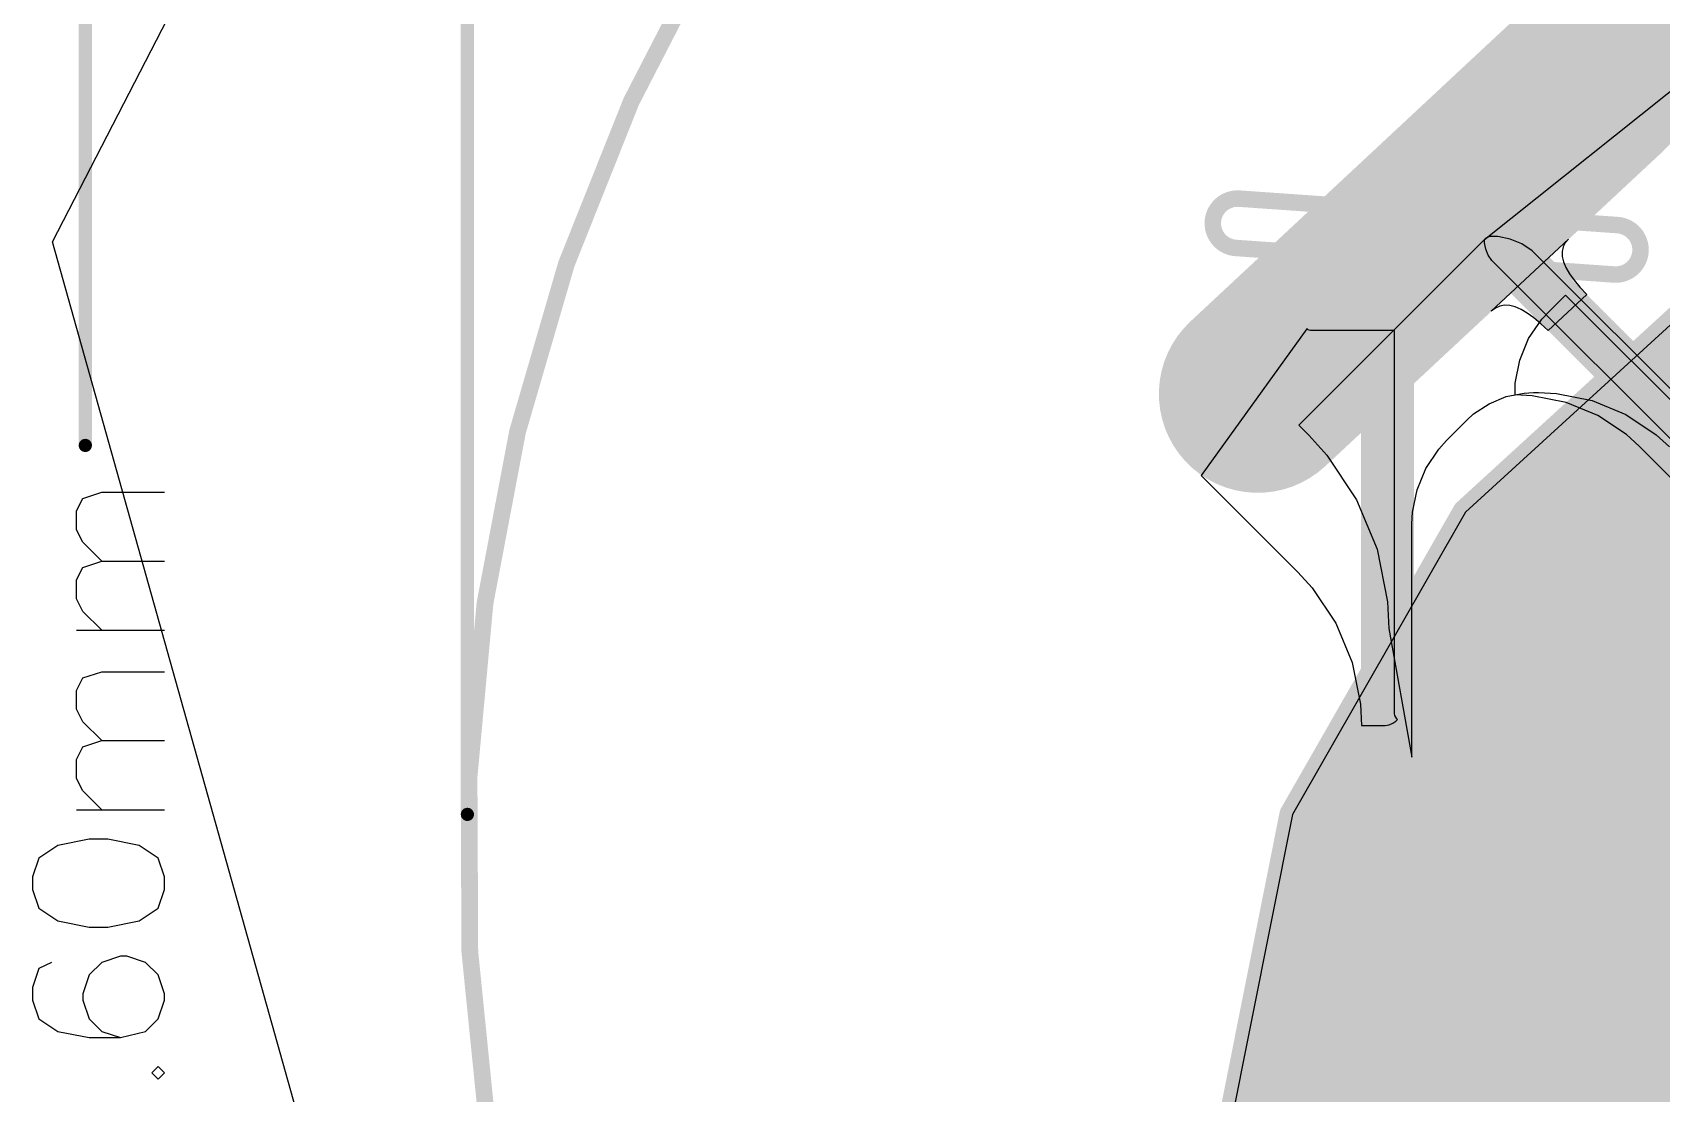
# Model space of a CAD drawing. Header units: millimetres. Extents: x 69.6 to 104.4, y 72.6 to 106.2.
# Drawn here: x 69.62 to 81.97, y 87.69 to 95.74 of the extents above; entities that cross this region are included whole.
import ezdxf

# ---------------------------------------------------------------- set-up
doc = ezdxf.new("R2010")
doc.units = ezdxf.units.MM
for name, color, linetype in [('BottomLayer', 5, 'Continuous'), ('KeepOutLayer', 6, 'Continuous'), ('MultiLayer', 9, 'Continuous'), ('PadHoleLayer', 156, 'Continuous'), ('TopLayer', 1, 'Continuous'), ('TopOverlay', 2, 'Continuous'), ('ViaHoleLayer', 16, 'Continuous')]:
    doc.layers.add(name, color=color, linetype=linetype)

# ---------------------------------------------------------------- blocks, each defined once
blk = doc.blocks.new('CR2032_B_31')
at = {"layer": 'BottomLayer'}
for points, const_width in [([(-4.25, 0, 1), (4.25, 0, 1)], 8.5), ([(9.798, 1.75, 1), (10.548, 1.75, 1)], 0.75), ([(9.798, -1.75, 1), (10.548, -1.75, 1)], 0.75)]:
    blk.add_lwpolyline(points, format="xyb", close=True, dxfattribs=dict(at, const_width=const_width))
at = {"layer": 'BottomLayer', "const_width": 1.5}
blk.add_lwpolyline([(10.173, 1.75), (10.173, -1.75)], dxfattribs=at)
at = {"layer": 'MultiLayer', "const_width": 1.5}
blk.add_lwpolyline([(10.173, 1.75), (10.173, -1.75)], dxfattribs=at)
at = {"layer": 'MultiLayer', "const_width": 0.75}
for points in [[(9.798, 1.75, 1), (10.548, 1.75, 1)], [(9.798, -1.75, 1), (10.548, -1.75, 1)]]:
    blk.add_lwpolyline(points, format="xyb", close=True, dxfattribs=at)
at = {"layer": 'PadHoleLayer', "const_width": 0.125}
blk.add_lwpolyline([(11.352, 0.843), (9.249, -1.118, -1), (8.993, -0.843), (11.096, 1.117, -1)], format="xyb", close=True, dxfattribs=at)
at = {"layer": 'TopLayer', "const_width": 1.5}
blk.add_lwpolyline([(10.173, 1.75), (10.173, -1.75)], dxfattribs=at)
at = {"layer": 'TopLayer', "const_width": 0.75}
for points in [[(9.798, 1.75, 1), (10.548, 1.75, 1)], [(9.798, -1.75, 1), (10.548, -1.75, 1)]]:
    blk.add_lwpolyline(points, format="xyb", close=True, dxfattribs=at)

msp = doc.modelspace()

# ---------------------------------------------------------------- linework, layer by layer
at = {"layer": 'BottomLayer'}
for p, q in [((69.776, 94.15), (74.108, 102.565)), ((72.415, 84.748), (69.776, 94.15)), ((82.217, 93.679), (80.49, 92.099)), ((80.49, 92.099), (79.178, 89.806)), ((79.178, 89.806), (78.665, 87.232))]:
    msp.add_line(p, q, dxfattribs=at)
at = {"layer": 'BottomLayer', "const_width": 0.2}
for points in [[(78.669, 87.155), (86.709, 95.194)], [(78.686, 86.888), (86.979, 95.182)], [(78.702, 86.621), (87.25, 95.169)], [(78.715, 87.483), (86.437, 95.205)], [(78.718, 86.355), (87.52, 95.157)], [(78.734, 86.088), (87.79, 95.144)], [(78.75, 85.821), (88.061, 95.132)], [(78.785, 87.836), (86.085, 95.136)], [(75.425, 82.213), (88.331, 95.119)], [(78.047, 84.552), (88.588, 95.094)], [(78.338, 84.561), (88.811, 95.033)], [(78.855, 88.189), (85.734, 95.068)], [(78.535, 84.475), (89.033, 94.973)], [(78.679, 84.336), (89.256, 94.912)], [(78.926, 88.542), (85.383, 94.999)], [(78.996, 88.896), (85.031, 94.931)], [(79.067, 89.249), (84.68, 94.862)], [(79.137, 89.602), (84.304, 94.769)], [(79.338, 90.086), (83.712, 94.46)], [(79.716, 90.747), (83.12, 94.151)], [(80.095, 91.409), (82.527, 93.841)], [(80.49, 92.099), (82.217, 93.679)], [(81.938, 93.424), (94.313, 81.049)], [(81.791, 93.289), (94.166, 80.913)], [(81.643, 93.154), (94.02, 80.776)], [(81.495, 93.018), (93.874, 80.64)], [(81.347, 92.883), (93.727, 80.503)], [(81.2, 92.748), (93.581, 80.367)], [(81.052, 92.613), (93.435, 80.231)], [(80.904, 92.478), (93.288, 80.094)], [(80.757, 92.343), (93.142, 79.958)], [(80.474, 92.07), (80.632, 92.229)], [(80.609, 92.207), (92.995, 79.821)], [(79.178, 89.806), (80.49, 92.099)], [(80.47, 92.064), (92.849, 79.685)], [(80.367, 91.884), (92.703, 79.548)], [(80.264, 91.704), (92.556, 79.412)], [(80.161, 91.524), (92.41, 79.275)], [(80.058, 91.344), (92.264, 79.139)], [(79.955, 91.164), (92.117, 79.002)], [(79.852, 90.984), (91.973, 78.863)], [(79.749, 90.805), (91.851, 78.702)], [(79.646, 90.625), (91.757, 78.513)], [(79.543, 90.445), (91.666, 78.322)], [(79.44, 90.265), (91.356, 78.349)], [(79.337, 90.085), (91.15, 78.272)], [(79.234, 89.905), (90.994, 78.146)], [(78.665, 87.232), (79.178, 89.806)], [(79.157, 89.7), (90.845, 78.011)], [(79.11, 89.464), (90.697, 77.877)], [(79.063, 89.228), (90.549, 77.742)], [(79.016, 88.993), (90.401, 77.608)], [(78.969, 88.757), (90.201, 77.524)], [(78.922, 88.521), (89.986, 77.457)], [(78.875, 88.285), (89.77, 77.39)], [(78.828, 88.049), (89.554, 77.322)], [(78.781, 87.813), (89.314, 77.28)]]:
    msp.add_lwpolyline(points, dxfattribs=at)
at = {"layer": 'BottomLayer'}
for points, const_width in [([(81.888, 93.424, 1), (81.988, 93.424, 1)], 0.1), ([(81.741, 93.289, 1), (81.841, 93.289, 1)], 0.1), ([(81.593, 93.154, 1), (81.693, 93.154, 1)], 0.1), ([(81.445, 93.018, 1), (81.545, 93.018, 1)], 0.1), ([(81.297, 92.883, 1), (81.397, 92.883, 1)], 0.1), ([(81.15, 92.748, 1), (81.25, 92.748, 1)], 0.1), ([(81.002, 92.613, 1), (81.102, 92.613, 1)], 0.1), ([(80.854, 92.478, 1), (80.954, 92.478, 1)], 0.1), ([(80.707, 92.343, 1), (80.807, 92.343, 1)], 0.1), ([(80.559, 92.207, 1), (80.659, 92.207, 1)], 0.1), ([(80.582, 92.229, 1), (80.682, 92.229, 1)], 0.1), ([(80.42, 92.064, 1), (80.52, 92.064, 1)], 0.1), ([(80.424, 92.07, 1), (80.524, 92.07, 1)], 0.1), ([(80.44, 92.099, 1), (80.54, 92.099, 1)], 0.1), ([(80.44, 92.099, 1), (80.54, 92.099, 1)], 0.1), ([(81.162, 91.975, 1), (81.387, 91.975, 1)], 0.225), ([(80.317, 91.884, 1), (80.417, 91.884, 1)], 0.1), ([(80.214, 91.704, 1), (80.314, 91.704, 1)], 0.1), ([(80.111, 91.524, 1), (80.211, 91.524, 1)], 0.1), ([(80.008, 91.344, 1), (80.108, 91.344, 1)], 0.1), ([(80.045, 91.409, 1), (80.145, 91.409, 1)], 0.1), ([(79.905, 91.164, 1), (80.005, 91.164, 1)], 0.1), ([(79.802, 90.984, 1), (79.902, 90.984, 1)], 0.1), ([(79.699, 90.805, 1), (79.799, 90.805, 1)], 0.1), ([(79.666, 90.747, 1), (79.766, 90.747, 1)], 0.1), ([(79.596, 90.625, 1), (79.696, 90.625, 1)], 0.1), ([(80.57, 90.476, 1), (80.795, 90.476, 1)], 0.225), ([(79.493, 90.445, 1), (79.593, 90.445, 1)], 0.1), ([(79.39, 90.265, 1), (79.49, 90.265, 1)], 0.1), ([(79.287, 90.085, 1), (79.387, 90.085, 1)], 0.1), ([(79.288, 90.086, 1), (79.388, 90.086, 1)], 0.1), ([(79.184, 89.905, 1), (79.284, 89.905, 1)], 0.1), ([(79.107, 89.7, 1), (79.207, 89.7, 1)], 0.1), ([(79.128, 89.806, 1), (79.228, 89.806, 1)], 0.1), ([(79.128, 89.806, 1), (79.228, 89.806, 1)], 0.1), ([(79.087, 89.602, 1), (79.187, 89.602, 1)], 0.1), ([(79.06, 89.464, 1), (79.16, 89.464, 1)], 0.1), ([(81.574, 89.357, 1), (81.799, 89.357, 1)], 0.225), ([(79.013, 89.228, 1), (79.113, 89.228, 1)], 0.1), ([(79.017, 89.249, 1), (79.117, 89.249, 1)], 0.1), ([(78.966, 88.993, 1), (79.066, 88.993, 1)], 0.1), ([(78.946, 88.896, 1), (79.046, 88.896, 1)], 0.1), ([(78.919, 88.757, 1), (79.019, 88.757, 1)], 0.1), ([(78.872, 88.521, 1), (78.972, 88.521, 1)], 0.1), ([(78.876, 88.542, 1), (78.976, 88.542, 1)], 0.1), ([(78.825, 88.285, 1), (78.925, 88.285, 1)], 0.1), ([(80.559, 88.143, 1), (80.784, 88.143, 1)], 0.225), ([(78.805, 88.189, 1), (78.905, 88.189, 1)], 0.1), ([(78.778, 88.049, 1), (78.878, 88.049, 1)], 0.1), ([(78.731, 87.813, 1), (78.831, 87.813, 1)], 0.1), ([(78.735, 87.836, 1), (78.835, 87.836, 1)], 0.1)]:
    msp.add_lwpolyline(points, format="xyb", close=True, dxfattribs=dict(at, const_width=const_width))
at = {"layer": 'KeepOutLayer', "const_width": 0.127}
msp.add_lwpolyline([(76.385, 80.346, -0.404026), (77.221, 99.5)], format="xyb", dxfattribs=at)
at = {"layer": 'MultiLayer', "const_width": 0.225}
for points in [[(81.162, 91.975, 1), (81.387, 91.975, 1)], [(80.57, 90.476, 1), (80.795, 90.476, 1)], [(81.574, 89.357, 1), (81.799, 89.357, 1)], [(80.559, 88.143, 1), (80.784, 88.143, 1)]]:
    msp.add_lwpolyline(points, format="xyb", close=True, dxfattribs=at)
at = {"layer": 'TopLayer'}
for p, q in [((69.776, 94.15), (74.108, 102.565)), ((80.633, 94.168), (82.217, 95.431)), ((72.415, 84.748), (69.776, 94.15)), ((80.633, 94.168), (79.225, 92.759)), ((80.639, 94.173), (80.633, 94.168)), ((80.633, 94.168), (80.633, 94.168)), ((80.633, 94.143), (80.633, 94.168)), ((80.633, 94.168), (80.633, 94.168)), ((80.643, 94.095), (80.633, 94.143)), ((80.651, 94.181), (80.639, 94.173)), ((80.665, 94.187), (80.651, 94.181)), ((80.679, 94.19), (80.665, 94.187)), ((80.686, 94.19), (80.679, 94.19)), ((80.685, 93.625), (81.271, 94.171)), ((80.734, 94.19), (80.686, 94.19)), ((80.828, 94.171), (80.734, 94.19)), ((80.917, 94.134), (80.828, 94.171)), ((80.996, 94.081), (80.917, 94.134)), ((81.246, 94.142), (81.229, 94.111)), ((81.271, 94.171), (81.246, 94.142)), ((80.662, 94.049), (80.643, 94.095)), ((80.689, 94.008), (80.662, 94.049)), ((80.707, 93.991), (80.689, 94.008)), ((82.327, 92.37), (80.707, 93.991)), ((81.03, 94.047), (80.996, 94.081)), ((82.207, 92.871), (81.03, 94.047)), ((81.229, 94.111), (81.222, 94.076)), ((81.222, 94.076), (81.223, 94.038)), ((81.223, 94.038), (81.232, 93.997)), ((81.232, 93.997), (81.25, 93.954)), ((81.25, 93.954), (81.277, 93.907)), ((81.277, 93.907), (81.313, 93.858)), ((81.409, 93.75), (81.117, 93.477)), ((81.129, 93.626), (81.248, 93.745)), ((81.248, 93.745), (83.472, 91.521)), ((81.313, 93.858), (81.357, 93.805)), ((81.357, 93.805), (81.409, 93.75)), ((82.217, 93.679), (80.49, 92.099)), ((80.716, 93.648), (80.685, 93.625)), ((80.749, 93.663), (80.716, 93.648)), ((80.786, 93.669), (80.749, 93.663)), ((80.825, 93.667), (80.786, 93.669)), ((80.866, 93.656), (80.825, 93.667)), ((80.911, 93.637), (80.866, 93.656)), ((80.958, 93.61), (80.911, 93.637)), ((81.067, 93.563), (81.129, 93.626)), ((81.129, 93.626), (81.129, 93.626)), ((81.008, 93.574), (80.958, 93.61)), ((80.968, 93.416), (81.067, 93.563)), ((81.061, 93.529), (81.008, 93.574)), ((81.117, 93.477), (81.061, 93.529)), ((79.287, 93.491), (78.486, 92.378)), ((79.29, 93.488), (79.287, 93.491)), ((79.287, 93.491), (79.287, 93.491)), ((79.297, 93.483), (79.29, 93.488)), ((79.305, 93.48), (79.297, 93.483)), ((79.314, 93.478), (79.305, 93.48)), ((79.318, 93.478), (79.314, 93.478)), ((79.951, 93.478), (79.318, 93.478)), ((79.951, 90.58), (79.951, 93.478)), ((80.9, 93.252), (80.968, 93.416)), ((80.866, 93.078), (80.9, 93.252)), ((80.797, 92.976), (80.934, 93.003)), ((80.866, 92.99), (80.866, 93.078)), ((80.934, 93.003), (81.004, 93.007)), ((81.004, 93.007), (81.004, 93.007)), ((81.004, 93.007), (81.042, 93.007)), ((81.042, 93.007), (81.18, 93)), ((80.551, 92.845), (80.668, 92.922)), ((80.668, 92.922), (80.797, 92.976)), ((80.996, 92.983), (80.866, 92.99)), ((81.252, 92.932), (80.996, 92.983)), ((81.18, 93), (81.45, 92.946)), ((81.493, 92.833), (81.252, 92.932)), ((81.45, 92.946), (81.705, 92.841)), ((79.225, 92.759), (79.302, 92.683)), ((80.345, 92.643), (80.499, 92.798)), ((80.499, 92.798), (80.551, 92.845)), ((81.709, 92.688), (81.493, 92.833)), ((81.705, 92.841), (81.935, 92.687)), ((79.302, 92.683), (79.438, 92.532)), ((80.286, 92.578), (80.345, 92.643)), ((80.345, 92.643), (80.345, 92.643)), ((81.806, 92.6), (81.709, 92.688)), ((81.935, 92.687), (82.037, 92.595)), ((79.438, 92.532), (79.664, 92.194)), ((80.189, 92.432), (80.286, 92.578)), ((82.709, 91.697), (81.806, 92.6)), ((80.122, 92.27), (80.189, 92.432)), ((78.486, 92.378), (79.218, 91.646)), ((80.087, 92.099), (80.122, 92.27)), ((79.664, 92.194), (79.819, 91.819)), ((80.49, 92.099), (79.178, 89.806)), ((80.083, 92.011), (80.087, 92.099)), ((80.083, 90.243), (80.083, 92.011)), ((79.819, 91.819), (79.899, 91.421)), ((79.218, 91.646), (79.326, 91.527)), ((79.326, 91.527), (79.506, 91.258)), ((79.899, 91.421), (79.909, 91.218)), ((79.506, 91.258), (79.629, 90.96)), ((79.909, 91.218), (80.083, 90.243)), ((79.909, 91.218), (79.909, 91.218)), ((79.629, 90.96), (79.692, 90.644)), ((79.692, 90.644), (79.7, 90.483)), ((79.951, 90.572), (79.951, 90.58)), ((79.951, 90.58), (79.951, 90.58)), ((79.954, 90.558), (79.951, 90.572)), ((79.96, 90.544), (79.954, 90.558)), ((79.968, 90.532), (79.96, 90.544)), ((79.973, 90.527), (79.968, 90.532)), ((79.7, 90.483), (79.7, 90.483)), ((79.7, 90.483), (79.866, 90.483)), ((79.866, 90.483), (79.881, 90.483)), ((79.881, 90.483), (79.91, 90.488)), ((79.91, 90.488), (79.938, 90.5)), ((79.938, 90.5), (79.962, 90.516)), ((79.962, 90.516), (79.973, 90.527)), ((79.178, 89.806), (78.665, 87.232))]:
    msp.add_line(p, q, dxfattribs=at)
for points, const_width in [([(80.518, 94.482), (80.518, 94.551)], 0.5), ([(80.195, 94.19), (80.686, 94.19)], 0.4), ([(80.686, 94.19), (83.554, 91.322)], 0.4), ([(79.898, 85.766), (79.898, 93.73)], 0.4), ([(80.452, 91.766), (81.235, 92.549)], 0.2), ([(80.49, 92.099), (81.044, 92.606)], 0.2), ([(81.044, 92.606), (81.146, 92.585)], 0.2), ([(81.063, 92.602), (82.546, 91.119)], 0.2), ([(81.146, 92.585), (81.322, 92.513)], 0.2), ([(80.452, 91.483), (81.418, 92.448)], 0.2), ([(80.904, 92.478), (84.355, 89.027)], 0.2), ([(81.322, 92.513), (81.487, 92.402)], 0.2), ([(80.452, 91.2), (81.574, 92.322)], 0.2), ([(80.757, 92.343), (84.072, 89.027)], 0.2), ([(81.487, 92.402), (81.557, 92.339)], 0.2), ([(81.557, 92.339), (82.448, 91.448)], 0.2), ([(80.452, 90.917), (81.715, 92.18)], 0.2), ([(80.474, 92.07), (80.632, 92.229)], 0.2), ([(80.609, 92.207), (83.79, 89.027)], 0.2), ([(80.452, 90.635), (81.857, 92.039)], 0.2), ([(80.47, 92.064), (83.507, 89.027)], 0.2), ([(80.452, 86), (80.452, 92.033)], 0.2), ([(80.452, 90.352), (81.998, 91.898)], 0.2), ([(80.452, 91.799), (83.224, 89.027)], 0.2), ([(80.452, 90.069), (82.14, 91.756)], 0.2), ([(80.452, 89.786), (82.281, 91.615)], 0.2), ([(80.452, 91.516), (82.941, 89.027)], 0.2), ([(80.452, 89.503), (82.422, 91.473)], 0.2), ([(80.452, 89.22), (82.524, 91.293)], 0.2), ([(80.452, 91.233), (82.658, 89.027)], 0.2), ([(80.452, 88.938), (82.564, 91.049)], 0.2), ([(80.452, 90.95), (82.43, 88.973)], 0.2), ([(80.452, 88.655), (82.649, 90.851)], 0.2), ([(80.452, 88.372), (82.767, 90.686)], 0.2), ([(80.452, 90.667), (82.275, 88.845)], 0.2), ([(80.452, 88.089), (82.915, 90.552)], 0.2), ([(80.452, 87.806), (83.095, 90.449)], 0.2), ([(80.452, 90.384), (82.133, 88.703)], 0.2), ([(80.452, 87.523), (83.312, 90.383)], 0.2), ([(80.452, 87.24), (83.58, 90.368)], 0.2), ([(80.452, 90.101), (81.992, 88.562)], 0.2), ([(80.452, 89.819), (81.865, 88.406)], 0.2), ([(80.452, 89.536), (81.812, 88.176)], 0.2), ([(80.452, 89.253), (81.812, 87.893)], 0.2), ([(80.452, 88.97), (81.812, 87.61)], 0.2), ([(81.946, 88.516), (82.323, 88.893)], 0.2), ([(80.452, 88.687), (81.796, 87.344)], 0.2), ([(80.452, 88.404), (81.655, 87.202)], 0.2), ([(80.452, 86.958), (81.837, 88.342)], 0.2), ([(80.452, 88.122), (81.513, 87.061)], 0.2), ([(81.812, 87.359), (81.812, 88.194)], 0.2), ([(80.452, 86.675), (81.812, 88.035)], 0.2), ([(80.452, 87.839), (81.372, 86.919)], 0.2), ([(80.452, 86.392), (81.812, 87.752)], 0.2)]:
    msp.add_lwpolyline(points, dxfattribs=dict(at, const_width=const_width))
for points, const_width in [([(80.393, 94.551, 1), (80.643, 94.551, 1)], 0.25), ([(80.393, 94.482, 1), (80.643, 94.482, 1)], 0.25), ([(80.095, 94.19, 1), (80.295, 94.19, 1)], 0.2), ([(80.586, 94.19, 1), (80.786, 94.19, 1)], 0.2), ([(80.586, 94.19, 1), (80.786, 94.19, 1)], 0.2), ([(79.765, 93.809, 1), (79.965, 93.809, 1)], 0.2), ([(79.798, 93.73, 1), (79.998, 93.73, 1)], 0.2), ([(79.798, 93.73, 1), (79.998, 93.73, 1)], 0.2), ([(80.994, 92.606, 1), (81.094, 92.606, 1)], 0.1), ([(80.994, 92.606, 1), (81.094, 92.606, 1)], 0.1), ([(81.013, 92.602, 1), (81.113, 92.602, 1)], 0.1), ([(81.096, 92.585, 1), (81.196, 92.585, 1)], 0.1), ([(81.096, 92.585, 1), (81.196, 92.585, 1)], 0.1), ([(81.185, 92.549, 1), (81.285, 92.549, 1)], 0.1), ([(80.854, 92.478, 1), (80.954, 92.478, 1)], 0.1), ([(81.272, 92.513, 1), (81.372, 92.513, 1)], 0.1), ([(81.272, 92.513, 1), (81.372, 92.513, 1)], 0.1), ([(81.368, 92.448, 1), (81.468, 92.448, 1)], 0.1), ([(80.707, 92.343, 1), (80.807, 92.343, 1)], 0.1), ([(81.437, 92.402, 1), (81.537, 92.402, 1)], 0.1), ([(81.437, 92.402, 1), (81.537, 92.402, 1)], 0.1), ([(81.507, 92.339, 1), (81.607, 92.339, 1)], 0.1), ([(81.507, 92.339, 1), (81.607, 92.339, 1)], 0.1), ([(81.524, 92.322, 1), (81.624, 92.322, 1)], 0.1), ([(80.559, 92.207, 1), (80.659, 92.207, 1)], 0.1), ([(80.582, 92.229, 1), (80.682, 92.229, 1)], 0.1), ([(81.665, 92.18, 1), (81.765, 92.18, 1)], 0.1), ([(80.42, 92.064, 1), (80.52, 92.064, 1)], 0.1), ([(80.424, 92.07, 1), (80.524, 92.07, 1)], 0.1), ([(80.44, 92.099, 1), (80.54, 92.099, 1)], 0.1), ([(81.162, 91.975, 1), (81.387, 91.975, 1)], 0.225), ([(81.807, 92.039, 1), (81.907, 92.039, 1)], 0.1), ([(80.402, 92.033, 1), (80.502, 92.033, 1)], 0.1), ([(80.402, 91.799, 1), (80.502, 91.799, 1)], 0.1), ([(81.948, 91.898, 1), (82.048, 91.898, 1)], 0.1), ([(80.402, 91.766, 1), (80.502, 91.766, 1)], 0.1), ([(80.402, 91.516, 1), (80.502, 91.516, 1)], 0.1), ([(80.402, 91.483, 1), (80.502, 91.483, 1)], 0.1), ([(80.402, 91.233, 1), (80.502, 91.233, 1)], 0.1), ([(80.402, 91.2, 1), (80.502, 91.2, 1)], 0.1), ([(80.402, 90.95, 1), (80.502, 90.95, 1)], 0.1), ([(80.402, 90.917, 1), (80.502, 90.917, 1)], 0.1), ([(80.402, 90.667, 1), (80.502, 90.667, 1)], 0.1), ([(80.402, 90.635, 1), (80.502, 90.635, 1)], 0.1), ([(80.57, 90.476, 1), (80.795, 90.476, 1)], 0.225), ([(80.402, 90.384, 1), (80.502, 90.384, 1)], 0.1), ([(80.402, 90.352, 1), (80.502, 90.352, 1)], 0.1), ([(80.402, 90.101, 1), (80.502, 90.101, 1)], 0.1), ([(80.402, 90.069, 1), (80.502, 90.069, 1)], 0.1), ([(80.402, 89.819, 1), (80.502, 89.819, 1)], 0.1), ([(80.402, 89.786, 1), (80.502, 89.786, 1)], 0.1), ([(80.402, 89.536, 1), (80.502, 89.536, 1)], 0.1), ([(80.402, 89.503, 1), (80.502, 89.503, 1)], 0.1), ([(81.574, 89.357, 1), (81.799, 89.357, 1)], 0.225), ([(80.402, 89.253, 1), (80.502, 89.253, 1)], 0.1), ([(80.402, 89.22, 1), (80.502, 89.22, 1)], 0.1), ([(80.402, 88.97, 1), (80.502, 88.97, 1)], 0.1), ([(80.402, 88.938, 1), (80.502, 88.938, 1)], 0.1), ([(80.402, 88.687, 1), (80.502, 88.687, 1)], 0.1), ([(80.402, 88.655, 1), (80.502, 88.655, 1)], 0.1), ([(81.895, 88.515, 1), (81.995, 88.515, 1)], 0.1), ([(81.896, 88.516, 1), (81.996, 88.516, 1)], 0.1), ([(81.896, 88.516, 1), (81.996, 88.516, 1)], 0.1), ([(81.942, 88.562, 1), (82.042, 88.562, 1)], 0.1), ([(80.402, 88.404, 1), (80.502, 88.404, 1)], 0.1), ([(80.402, 88.372, 1), (80.502, 88.372, 1)], 0.1), ([(81.787, 88.342, 1), (81.887, 88.342, 1)], 0.1), ([(81.815, 88.406, 1), (81.915, 88.406, 1)], 0.1), ([(80.559, 88.143, 1), (80.784, 88.143, 1)], 0.225), ([(80.402, 88.122, 1), (80.502, 88.122, 1)], 0.1), ([(80.402, 88.089, 1), (80.502, 88.089, 1)], 0.1), ([(81.762, 88.194, 1), (81.862, 88.194, 1)], 0.1), ([(81.762, 88.194, 1), (81.862, 88.194, 1)], 0.1), ([(81.762, 88.194, 1), (81.862, 88.194, 1)], 0.1), ([(81.762, 88.176, 1), (81.862, 88.176, 1)], 0.1), ([(81.762, 88.035, 1), (81.862, 88.035, 1)], 0.1), ([(80.402, 87.839, 1), (80.502, 87.839, 1)], 0.1), ([(81.762, 87.893, 1), (81.862, 87.893, 1)], 0.1), ([(80.402, 87.806, 1), (80.502, 87.806, 1)], 0.1), ([(81.762, 87.752, 1), (81.862, 87.752, 1)], 0.1), ([(81.762, 87.61, 1), (81.862, 87.61, 1)], 0.1)]:
    msp.add_lwpolyline(points, format="xyb", close=True, dxfattribs=dict(at, const_width=const_width))
for points, const_width in [([(79.865, 93.809, -0.198912), (79.898, 93.73)], 0.4), ([(81.812, 88.194, -0.199446), (81.946, 88.516)], 0.2), ([(81.812, 88.194, -0.198912), (81.945, 88.515)], 0.2)]:
    msp.add_lwpolyline(points, format="xyb", dxfattribs=dict(at, const_width=const_width))
at = {"layer": 'TopOverlay'}
for p, q in [((69.957, 92.109), (70.005, 92.204)), ((70.005, 92.204), (70.148, 92.252)), ((70.148, 92.252), (70.624, 92.252)), ((69.957, 91.966), (69.957, 92.109)), ((70.005, 91.871), (69.957, 91.966)), ((70.148, 91.728), (70.005, 91.871)), ((69.957, 91.586), (70.005, 91.681)), ((70.005, 91.681), (70.148, 91.728)), ((70.148, 91.728), (70.624, 91.728)), ((69.957, 91.443), (69.957, 91.586)), ((70.005, 91.347), (69.957, 91.443)), ((70.148, 91.205), (70.005, 91.347)), ((69.957, 91.205), (70.624, 91.205)), ((69.957, 90.748), (70.005, 90.843)), ((70.005, 90.843), (70.148, 90.89)), ((70.148, 90.89), (70.624, 90.89)), ((69.957, 90.605), (69.957, 90.748)), ((70.005, 90.51), (69.957, 90.605)), ((70.148, 90.367), (70.005, 90.51)), ((69.957, 90.224), (70.005, 90.319)), ((70.005, 90.319), (70.148, 90.367)), ((70.148, 90.367), (70.624, 90.367)), ((69.957, 90.081), (69.957, 90.224)), ((70.005, 89.986), (69.957, 90.081)), ((70.148, 89.843), (70.005, 89.986)), ((69.957, 89.843), (70.624, 89.843)), ((69.815, 89.572), (69.672, 89.476)), ((70.053, 89.619), (69.815, 89.572)), ((70.195, 89.619), (70.053, 89.619)), ((70.433, 89.572), (70.195, 89.619)), ((70.576, 89.476), (70.433, 89.572)), ((69.672, 89.476), (69.624, 89.334)), ((70.624, 89.334), (70.576, 89.476)), ((69.624, 89.334), (69.624, 89.238)), ((70.624, 89.238), (70.624, 89.334)), ((69.624, 89.238), (69.672, 89.096)), ((70.576, 89.096), (70.624, 89.238)), ((69.672, 89.096), (69.815, 89)), ((70.433, 89), (70.576, 89.096)), ((69.815, 89), (70.053, 88.953)), ((70.053, 88.953), (70.195, 88.953)), ((70.195, 88.953), (70.433, 89)), ((69.767, 88.686), (69.672, 88.639)), ((70.148, 88.686), (70.053, 88.591)), ((70.291, 88.734), (70.148, 88.686)), ((70.338, 88.734), (70.291, 88.734)), ((70.481, 88.686), (70.338, 88.734)), ((70.576, 88.591), (70.481, 88.686)), ((69.672, 88.639), (69.624, 88.496)), ((70.053, 88.591), (70.005, 88.448)), ((70.624, 88.448), (70.576, 88.591)), ((69.624, 88.496), (69.624, 88.4)), ((70.005, 88.448), (70.005, 88.4)), ((70.624, 88.4), (70.624, 88.448)), ((69.624, 88.4), (69.672, 88.258)), ((70.005, 88.4), (70.053, 88.258)), ((70.576, 88.258), (70.624, 88.4)), ((69.672, 88.258), (69.815, 88.162)), ((70.053, 88.258), (70.148, 88.162)), ((70.481, 88.162), (70.576, 88.258)), ((69.815, 88.162), (70.053, 88.115)), ((70.053, 88.115), (70.291, 88.115)), ((70.148, 88.162), (70.291, 88.115)), ((70.291, 88.115), (70.481, 88.162)), ((70.576, 87.896), (70.529, 87.848)), ((70.529, 87.848), (70.576, 87.801)), ((70.624, 87.848), (70.576, 87.896)), ((70.576, 87.801), (70.624, 87.848))]:
    msp.add_line(p, q, dxfattribs=at)
at = {"layer": 'TopOverlay', "const_width": 0.1}
for points in [[(72.921, 89.808), (72.921, 105.938)], [(70.024, 92.606), (70.024, 103.29)]]:
    msp.add_lwpolyline(points, dxfattribs=at)
at = {"layer": 'TopOverlay', "const_width": 0.05}
for points in [[(69.999, 92.606, 1), (70.049, 92.606, 1)], [(72.896, 89.808, 1), (72.946, 89.808, 1)]]:
    msp.add_lwpolyline(points, format="xyb", close=True, dxfattribs=at)
at = {"layer": 'ViaHoleLayer', "const_width": 0.15}
for points in [[(81.2, 91.975, 1), (81.35, 91.975, 1)], [(80.608, 90.476, 1), (80.758, 90.476, 1)], [(81.611, 89.357, 1), (81.761, 89.357, 1)], [(80.597, 88.143, 1), (80.747, 88.143, 1)]]:
    msp.add_lwpolyline(points, format="xyb", close=True, dxfattribs=at)

# ---------------------------------------------------------------- block references
at = {"rotation": 133}
msp.add_blockref('CR2032_B_31', (87.132, 86.75), dxfattribs=at)

doc.saveas('drawing.dxf')
